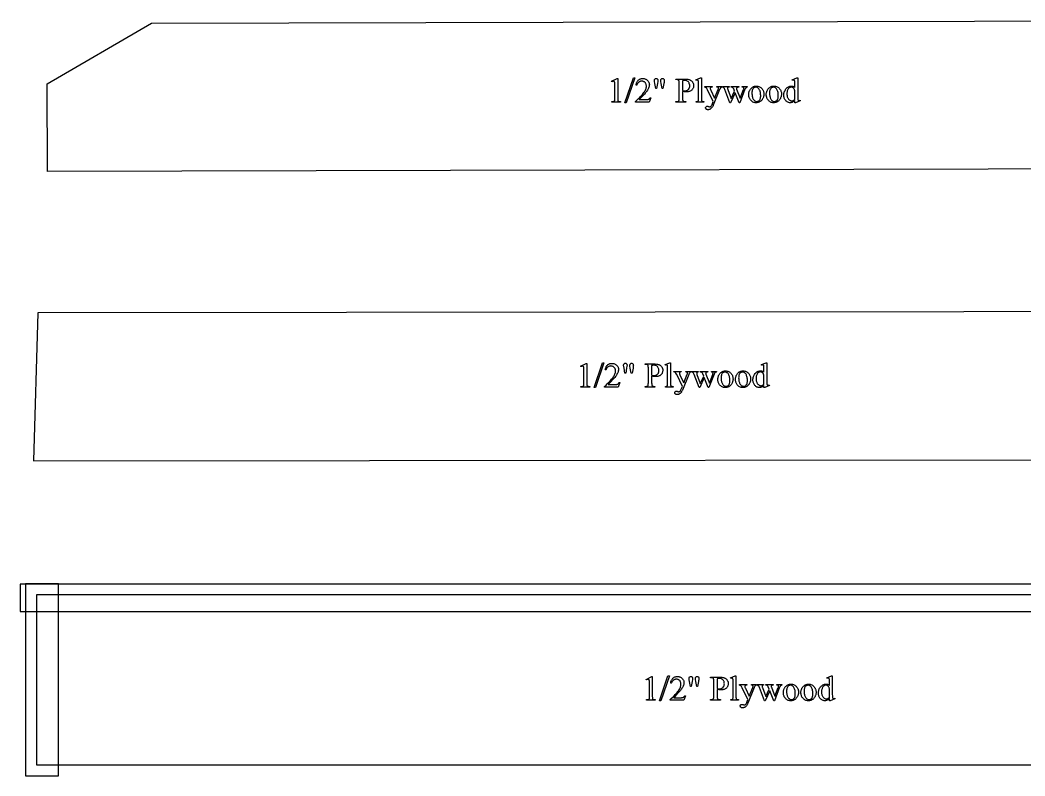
# Model space of a CAD drawing. Extents: x 3 to 160, y -23 to 46.
# Drawn here: x 3.54 to 14.98, y -20.01 to -11.39 of the extents above; entities that cross this region are included whole.
import ezdxf

# ---------------------------------------------------------------- set-up
doc = ezdxf.new("R2010")
doc.units = 0
doc.layers.add('LAYER_1', color=18, linetype='CONTINUOUS')

msp = doc.modelspace()

# ---------------------------------------------------------------- linework, layer by layer
at = {"layer": 'LAYER_1'}
for points in [[(5.033, -11.427), (19.095, -11.394), (19.151, -13.08), (3.846, -13.118), (3.844, -12.12)], [(10.27, -12.091), (10.335, -12.059), (10.341, -12.059), (10.341, -12.283), (10.341, -12.301), (10.342, -12.307), (10.343, -12.311), (10.344, -12.313), (10.346, -12.316), (10.348, -12.318), (10.351, -12.319), (10.354, -12.32), (10.359, -12.321), (10.366, -12.322), (10.374, -12.322), (10.374, -12.33), (10.275, -12.33), (10.275, -12.322), (10.283, -12.322), (10.29, -12.321), (10.295, -12.321), (10.299, -12.319), (10.302, -12.318), (10.304, -12.316), (10.305, -12.314), (10.307, -12.312), (10.308, -12.308), (10.308, -12.302), (10.309, -12.294), (10.309, -12.283), (10.309, -12.14), (10.308, -12.116), (10.308, -12.108), (10.307, -12.103), (10.306, -12.1), (10.305, -12.098), (10.303, -12.095), (10.302, -12.094), (10.3, -12.093), (10.298, -12.092), (10.296, -12.091), (10.293, -12.091), (10.289, -12.091), (10.284, -12.092), (10.279, -12.094), (10.273, -12.097)], [(10.535, -12.052), (10.439, -12.335), (10.424, -12.335), (10.52, -12.052)], [(10.718, -12.279), (10.699, -12.33), (10.543, -12.33), (10.543, -12.322), (10.56, -12.307), (10.575, -12.292), (10.589, -12.279), (10.602, -12.265), (10.613, -12.253), (10.623, -12.241), (10.632, -12.23), (10.64, -12.22), (10.647, -12.21), (10.652, -12.2), (10.657, -12.191), (10.661, -12.182), (10.664, -12.173), (10.666, -12.164), (10.668, -12.155), (10.668, -12.147), (10.668, -12.141), (10.667, -12.135), (10.666, -12.129), (10.664, -12.124), (10.662, -12.119), (10.659, -12.114), (10.656, -12.11), (10.653, -12.106), (10.649, -12.102), (10.645, -12.098), (10.64, -12.096), (10.636, -12.093), (10.631, -12.092), (10.626, -12.09), (10.621, -12.09), (10.616, -12.089), (10.611, -12.089), (10.606, -12.09), (10.602, -12.091), (10.597, -12.092), (10.593, -12.094), (10.589, -12.096), (10.585, -12.098), (10.581, -12.101), (10.577, -12.104), (10.573, -12.107), (10.57, -12.111), (10.567, -12.115), (10.564, -12.119), (10.562, -12.124), (10.56, -12.129), (10.558, -12.134), (10.551, -12.134), (10.552, -12.125), (10.554, -12.117), (10.556, -12.109), (10.559, -12.102), (10.563, -12.096), (10.566, -12.089), (10.571, -12.084), (10.576, -12.079), (10.581, -12.074), (10.586, -12.07), (10.592, -12.067), (10.598, -12.064), (10.605, -12.062), (10.612, -12.061), (10.619, -12.06), (10.626, -12.059), (10.634, -12.06), (10.642, -12.061), (10.649, -12.062), (10.656, -12.065), (10.662, -12.068), (10.668, -12.071), (10.674, -12.075), (10.68, -12.08), (10.685, -12.085), (10.689, -12.091), (10.693, -12.097), (10.696, -12.103), (10.698, -12.109), (10.7, -12.115), (10.701, -12.122), (10.702, -12.129), (10.701, -12.139), (10.699, -12.149), (10.696, -12.159), (10.692, -12.169), (10.688, -12.177), (10.684, -12.185), (10.679, -12.193), (10.673, -12.202), (10.667, -12.21), (10.66, -12.219), (10.653, -12.227), (10.645, -12.236), (10.606, -12.279), (10.593, -12.292), (10.585, -12.3), (10.654, -12.3), (10.672, -12.3), (10.678, -12.299), (10.683, -12.299), (10.687, -12.298), (10.691, -12.296), (10.695, -12.295), (10.699, -12.292), (10.702, -12.29), (10.705, -12.287), (10.708, -12.283), (10.71, -12.279)], [(10.775, -12.173), (10.765, -12.115), (10.761, -12.095), (10.761, -12.088), (10.76, -12.083), (10.761, -12.077), (10.762, -12.072), (10.763, -12.068), (10.765, -12.065), (10.768, -12.062), (10.772, -12.06), (10.775, -12.059), (10.779, -12.059), (10.784, -12.059), (10.787, -12.06), (10.791, -12.062), (10.794, -12.065), (10.796, -12.068), (10.798, -12.071), (10.799, -12.075), (10.799, -12.08), (10.799, -12.085), (10.798, -12.093), (10.794, -12.115), (10.784, -12.173)], [(10.847, -12.173), (10.836, -12.116), (10.832, -12.092), (10.832, -12.082), (10.832, -12.077), (10.833, -12.072), (10.835, -12.068), (10.837, -12.065), (10.84, -12.062), (10.843, -12.06), (10.847, -12.059), (10.851, -12.059), (10.856, -12.059), (10.859, -12.06), (10.862, -12.062), (10.865, -12.065), (10.868, -12.068), (10.87, -12.071), (10.871, -12.075), (10.871, -12.08), (10.871, -12.088), (10.87, -12.097), (10.869, -12.106), (10.867, -12.116), (10.856, -12.173)], [(11.08, -12.206), (11.08, -12.283), (11.08, -12.294), (11.081, -12.303), (11.082, -12.307), (11.083, -12.31), (11.084, -12.312), (11.085, -12.314), (11.087, -12.316), (11.089, -12.318), (11.092, -12.319), (11.094, -12.32), (11.097, -12.321), (11.1, -12.322), (11.108, -12.322), (11.118, -12.322), (11.118, -12.33), (11.004, -12.33), (11.004, -12.322), (11.014, -12.322), (11.018, -12.322), (11.022, -12.322), (11.025, -12.321), (11.029, -12.32), (11.031, -12.318), (11.034, -12.316), (11.036, -12.314), (11.038, -12.312), (11.039, -12.31), (11.04, -12.307), (11.041, -12.301), (11.042, -12.293), (11.042, -12.283), (11.042, -12.112), (11.042, -12.1), (11.041, -12.092), (11.04, -12.088), (11.039, -12.085), (11.038, -12.083), (11.037, -12.081), (11.035, -12.079), (11.033, -12.077), (11.03, -12.075), (11.027, -12.074), (11.024, -12.073), (11.021, -12.073), (11.014, -12.072), (11.004, -12.072), (11.004, -12.065), (11.101, -12.065), (11.118, -12.065), (11.133, -12.067), (11.14, -12.068), (11.146, -12.069), (11.152, -12.071), (11.157, -12.072), (11.162, -12.074), (11.167, -12.077), (11.172, -12.079), (11.176, -12.082), (11.18, -12.085), (11.184, -12.089), (11.188, -12.093), (11.192, -12.097), (11.195, -12.101), (11.198, -12.106), (11.2, -12.111), (11.202, -12.116), (11.204, -12.121), (11.205, -12.127), (11.206, -12.132), (11.206, -12.138), (11.206, -12.146), (11.205, -12.154), (11.203, -12.161), (11.201, -12.168), (11.198, -12.174), (11.194, -12.18), (11.19, -12.186), (11.185, -12.191), (11.179, -12.196), (11.173, -12.2), (11.166, -12.203), (11.159, -12.206), (11.151, -12.208), (11.143, -12.21), (11.134, -12.211), (11.124, -12.211), (11.114, -12.211), (11.103, -12.21), (11.092, -12.208)], [(11.08, -12.195), (11.098, -12.198), (11.105, -12.198), (11.112, -12.198), (11.117, -12.198), (11.121, -12.198), (11.126, -12.196), (11.131, -12.195), (11.135, -12.192), (11.139, -12.19), (11.143, -12.186), (11.147, -12.183), (11.15, -12.179), (11.153, -12.174), (11.156, -12.17), (11.158, -12.165), (11.159, -12.159), (11.161, -12.154), (11.161, -12.148), (11.161, -12.142), (11.161, -12.134), (11.16, -12.125), (11.157, -12.118), (11.154, -12.11), (11.151, -12.103), (11.146, -12.097), (11.141, -12.092), (11.134, -12.088), (11.128, -12.085), (11.121, -12.083), (11.113, -12.081), (11.105, -12.081), (11.1, -12.081), (11.094, -12.082), (11.087, -12.083), (11.08, -12.084)], [(11.294, -12.052), (11.294, -12.289), (11.294, -12.297), (11.295, -12.303), (11.295, -12.308), (11.296, -12.312), (11.298, -12.314), (11.3, -12.316), (11.302, -12.318), (11.304, -12.32), (11.307, -12.321), (11.311, -12.322), (11.317, -12.323), (11.323, -12.323), (11.323, -12.33), (11.235, -12.33), (11.235, -12.323), (11.241, -12.323), (11.246, -12.322), (11.249, -12.321), (11.252, -12.32), (11.254, -12.319), (11.256, -12.317), (11.258, -12.314), (11.259, -12.312), (11.26, -12.308), (11.261, -12.303), (11.261, -12.297), (11.262, -12.289), (11.262, -12.127), (11.261, -12.102), (11.261, -12.095), (11.26, -12.09), (11.259, -12.086), (11.258, -12.084), (11.257, -12.082), (11.256, -12.08), (11.254, -12.079), (11.252, -12.078), (11.25, -12.078), (11.248, -12.078), (11.245, -12.078), (11.242, -12.078), (11.235, -12.081), (11.232, -12.074), (11.285, -12.052)], [(12.359, -12.31), (12.352, -12.316), (12.346, -12.321), (12.339, -12.326), (12.333, -12.329), (12.327, -12.332), (12.32, -12.334), (12.313, -12.335), (12.306, -12.335), (12.299, -12.335), (12.292, -12.334), (12.285, -12.332), (12.279, -12.329), (12.273, -12.326), (12.266, -12.321), (12.261, -12.316), (12.255, -12.311), (12.25, -12.304), (12.246, -12.298), (12.242, -12.29), (12.239, -12.283), (12.236, -12.275), (12.235, -12.266), (12.234, -12.257), (12.233, -12.248), (12.234, -12.238), (12.235, -12.229), (12.237, -12.22), (12.239, -12.211), (12.243, -12.202), (12.247, -12.194), (12.252, -12.185), (12.257, -12.177), (12.264, -12.17), (12.27, -12.163), (12.278, -12.158), (12.285, -12.153), (12.293, -12.15), (12.302, -12.147), (12.31, -12.146), (12.32, -12.145), (12.326, -12.146), (12.331, -12.146), (12.336, -12.147), (12.341, -12.149), (12.346, -12.151), (12.351, -12.154), (12.355, -12.157), (12.359, -12.16), (12.359, -12.127), (12.358, -12.103), (12.358, -12.095), (12.357, -12.09), (12.356, -12.086), (12.355, -12.084), (12.354, -12.082), (12.353, -12.08), (12.351, -12.079), (12.349, -12.078), (12.347, -12.078), (12.345, -12.078), (12.342, -12.078), (12.339, -12.078), (12.331, -12.081), (12.329, -12.074), (12.382, -12.052), (12.391, -12.052), (12.391, -12.259), (12.391, -12.284), (12.392, -12.292), (12.392, -12.297), (12.393, -12.3), (12.394, -12.303), (12.396, -12.305), (12.397, -12.307), (12.399, -12.308), (12.401, -12.309), (12.403, -12.309), (12.405, -12.31), (12.408, -12.309), (12.411, -12.309), (12.419, -12.306), (12.421, -12.313), (12.368, -12.335), (12.359, -12.335)], [(11.333, -12.151), (11.417, -12.151), (11.417, -12.158), (11.413, -12.158), (11.409, -12.158), (11.405, -12.159), (11.402, -12.16), (11.4, -12.162), (11.398, -12.164), (11.396, -12.166), (11.395, -12.169), (11.395, -12.171), (11.396, -12.176), (11.397, -12.18), (11.399, -12.186), (11.402, -12.192), (11.445, -12.283), (11.485, -12.184), (11.487, -12.18), (11.488, -12.176), (11.488, -12.172), (11.489, -12.168), (11.488, -12.165), (11.487, -12.163), (11.485, -12.161), (11.482, -12.159), (11.478, -12.158), (11.471, -12.158), (11.471, -12.151), (11.529, -12.151), (11.529, -12.158), (11.522, -12.159), (11.52, -12.16), (11.518, -12.161), (11.516, -12.163), (11.514, -12.165), (11.509, -12.17), (11.507, -12.175), (11.502, -12.185), (11.43, -12.364), (11.427, -12.37), (11.424, -12.376), (11.421, -12.381), (11.417, -12.386), (11.414, -12.391), (11.41, -12.395), (11.406, -12.399), (11.402, -12.403), (11.398, -12.406), (11.393, -12.409), (11.389, -12.411), (11.385, -12.413), (11.381, -12.414), (11.377, -12.415), (11.373, -12.416), (11.369, -12.416), (11.364, -12.416), (11.359, -12.414), (11.354, -12.412), (11.35, -12.409), (11.347, -12.406), (11.345, -12.402), (11.343, -12.398), (11.343, -12.394), (11.343, -12.39), (11.344, -12.387), (11.346, -12.384), (11.348, -12.381), (11.351, -12.379), (11.354, -12.377), (11.358, -12.376), (11.363, -12.376), (11.366, -12.376), (11.37, -12.377), (11.375, -12.378), (11.38, -12.38), (11.387, -12.383), (11.39, -12.383), (11.393, -12.383), (11.396, -12.382), (11.4, -12.38), (11.403, -12.377), (11.406, -12.373), (11.41, -12.368), (11.413, -12.362), (11.417, -12.354), (11.43, -12.323), (11.365, -12.188), (11.362, -12.181), (11.356, -12.173), (11.351, -12.167), (11.348, -12.164), (11.345, -12.162), (11.342, -12.161), (11.333, -12.158)], [(11.534, -12.151), (11.609, -12.151), (11.609, -12.158), (11.604, -12.159), (11.6, -12.159), (11.597, -12.16), (11.595, -12.162), (11.594, -12.163), (11.593, -12.165), (11.592, -12.168), (11.592, -12.17), (11.592, -12.173), (11.593, -12.177), (11.594, -12.181), (11.595, -12.185), (11.633, -12.288), (11.672, -12.204), (11.662, -12.178), (11.659, -12.172), (11.656, -12.168), (11.653, -12.164), (11.649, -12.161), (11.647, -12.16), (11.643, -12.159), (11.639, -12.158), (11.633, -12.158), (11.633, -12.151), (11.719, -12.151), (11.719, -12.158), (11.712, -12.159), (11.707, -12.16), (11.702, -12.161), (11.699, -12.163), (11.697, -12.165), (11.696, -12.167), (11.695, -12.17), (11.695, -12.173), (11.695, -12.177), (11.696, -12.181), (11.737, -12.284), (11.775, -12.185), (11.776, -12.18), (11.778, -12.175), (11.778, -12.171), (11.779, -12.168), (11.778, -12.166), (11.778, -12.165), (11.776, -12.163), (11.775, -12.161), (11.772, -12.16), (11.769, -12.159), (11.765, -12.158), (11.76, -12.158), (11.76, -12.151), (11.816, -12.151), (11.816, -12.158), (11.812, -12.159), (11.808, -12.16), (11.805, -12.162), (11.802, -12.165), (11.799, -12.168), (11.796, -12.172), (11.793, -12.176), (11.791, -12.181), (11.731, -12.335), (11.723, -12.335), (11.679, -12.221), (11.627, -12.335), (11.619, -12.335), (11.562, -12.185), (11.559, -12.178), (11.556, -12.173), (11.554, -12.169), (11.551, -12.166), (11.548, -12.163), (11.544, -12.161), (11.539, -12.159), (11.534, -12.158)], [(11.92, -12.146), (11.93, -12.146), (11.939, -12.147), (11.948, -12.15), (11.957, -12.153), (11.964, -12.158), (11.972, -12.163), (11.979, -12.169), (11.985, -12.176), (11.99, -12.183), (11.994, -12.19), (11.998, -12.197), (12.001, -12.205), (12.003, -12.212), (12.005, -12.22), (12.006, -12.229), (12.006, -12.237), (12.006, -12.243), (12.005, -12.249), (12.004, -12.255), (12.003, -12.261), (12.002, -12.267), (12, -12.273), (11.997, -12.279), (11.995, -12.286), (11.992, -12.292), (11.988, -12.297), (11.985, -12.302), (11.981, -12.307), (11.977, -12.312), (11.972, -12.316), (11.968, -12.319), (11.963, -12.323), (11.958, -12.326), (11.952, -12.328), (11.947, -12.33), (11.941, -12.332), (11.936, -12.333), (11.93, -12.334), (11.924, -12.335), (11.918, -12.335), (11.908, -12.335), (11.899, -12.333), (11.89, -12.331), (11.882, -12.327), (11.874, -12.323), (11.867, -12.317), (11.86, -12.311), (11.854, -12.303), (11.849, -12.296), (11.845, -12.289), (11.841, -12.282), (11.838, -12.274), (11.836, -12.266), (11.835, -12.259), (11.834, -12.25), (11.833, -12.242), (11.834, -12.236), (11.834, -12.23), (11.835, -12.224), (11.836, -12.217), (11.838, -12.211), (11.84, -12.205), (11.843, -12.199), (11.846, -12.193), (11.849, -12.187), (11.852, -12.182), (11.856, -12.177), (11.86, -12.172), (11.864, -12.168), (11.868, -12.164), (11.873, -12.16), (11.878, -12.157), (11.883, -12.154), (11.888, -12.152), (11.893, -12.15), (11.898, -12.148), (11.904, -12.147), (11.909, -12.146), (11.914, -12.146)], [(11.914, -12.158), (11.909, -12.159), (11.904, -12.16), (11.898, -12.162), (11.893, -12.164), (11.891, -12.166), (11.888, -12.168), (11.884, -12.173), (11.88, -12.179), (11.876, -12.186), (11.873, -12.194), (11.871, -12.204), (11.87, -12.214), (11.87, -12.226), (11.87, -12.235), (11.871, -12.244), (11.872, -12.253), (11.874, -12.262), (11.876, -12.27), (11.878, -12.278), (11.882, -12.286), (11.885, -12.293), (11.889, -12.3), (11.894, -12.305), (11.898, -12.31), (11.903, -12.314), (11.909, -12.317), (11.914, -12.32), (11.92, -12.321), (11.926, -12.321), (11.931, -12.321), (11.935, -12.32), (11.939, -12.319), (11.943, -12.317), (11.947, -12.315), (11.951, -12.313), (11.954, -12.309), (11.957, -12.306), (11.96, -12.301), (11.963, -12.296), (11.965, -12.291), (11.967, -12.284), (11.968, -12.277), (11.969, -12.27), (11.97, -12.261), (11.97, -12.252), (11.969, -12.24), (11.968, -12.229), (11.967, -12.219), (11.965, -12.209), (11.962, -12.2), (11.958, -12.192), (11.954, -12.184), (11.949, -12.177), (11.946, -12.173), (11.942, -12.169), (11.938, -12.166), (11.933, -12.163), (11.929, -12.161), (11.924, -12.159), (11.919, -12.159)], [(12.12, -12.146), (12.13, -12.146), (12.139, -12.147), (12.148, -12.15), (12.157, -12.153), (12.164, -12.158), (12.172, -12.163), (12.179, -12.169), (12.185, -12.176), (12.19, -12.183), (12.194, -12.19), (12.198, -12.197), (12.201, -12.205), (12.203, -12.212), (12.205, -12.22), (12.206, -12.229), (12.206, -12.237), (12.206, -12.243), (12.205, -12.249), (12.204, -12.255), (12.203, -12.261), (12.202, -12.267), (12.2, -12.273), (12.197, -12.279), (12.195, -12.286), (12.192, -12.292), (12.188, -12.297), (12.185, -12.302), (12.181, -12.307), (12.177, -12.312), (12.172, -12.316), (12.168, -12.319), (12.163, -12.323), (12.158, -12.326), (12.152, -12.328), (12.147, -12.33), (12.141, -12.332), (12.136, -12.333), (12.13, -12.334), (12.124, -12.335), (12.118, -12.335), (12.108, -12.335), (12.099, -12.333), (12.09, -12.331), (12.082, -12.327), (12.074, -12.323), (12.066, -12.317), (12.06, -12.311), (12.054, -12.303), (12.049, -12.296), (12.045, -12.289), (12.041, -12.282), (12.038, -12.274), (12.036, -12.266), (12.035, -12.259), (12.034, -12.25), (12.033, -12.242), (12.034, -12.236), (12.034, -12.23), (12.035, -12.224), (12.036, -12.217), (12.038, -12.211), (12.04, -12.205), (12.043, -12.199), (12.046, -12.193), (12.049, -12.187), (12.052, -12.182), (12.056, -12.177), (12.06, -12.172), (12.064, -12.168), (12.068, -12.164), (12.073, -12.16), (12.078, -12.157), (12.083, -12.154), (12.088, -12.152), (12.093, -12.15), (12.098, -12.148), (12.104, -12.147), (12.109, -12.146), (12.114, -12.146)], [(12.114, -12.158), (12.109, -12.159), (12.104, -12.16), (12.098, -12.162), (12.093, -12.164), (12.091, -12.166), (12.088, -12.168), (12.084, -12.173), (12.08, -12.179), (12.076, -12.186), (12.073, -12.194), (12.071, -12.204), (12.07, -12.214), (12.07, -12.226), (12.07, -12.235), (12.071, -12.244), (12.072, -12.253), (12.074, -12.262), (12.076, -12.27), (12.078, -12.278), (12.082, -12.286), (12.085, -12.293), (12.089, -12.3), (12.094, -12.305), (12.098, -12.31), (12.103, -12.314), (12.109, -12.317), (12.114, -12.32), (12.12, -12.321), (12.126, -12.321), (12.131, -12.321), (12.135, -12.32), (12.139, -12.319), (12.143, -12.317), (12.147, -12.315), (12.151, -12.313), (12.154, -12.309), (12.157, -12.306), (12.16, -12.301), (12.163, -12.296), (12.165, -12.291), (12.167, -12.284), (12.168, -12.277), (12.169, -12.27), (12.17, -12.261), (12.17, -12.252), (12.169, -12.24), (12.168, -12.229), (12.167, -12.219), (12.165, -12.209), (12.162, -12.2), (12.158, -12.192), (12.154, -12.184), (12.149, -12.177), (12.146, -12.173), (12.142, -12.169), (12.138, -12.166), (12.133, -12.163), (12.129, -12.161), (12.124, -12.159), (12.119, -12.159)], [(12.359, -12.296), (12.359, -12.204), (12.358, -12.197), (12.356, -12.191), (12.354, -12.185), (12.352, -12.18), (12.349, -12.174), (12.345, -12.17), (12.341, -12.166), (12.336, -12.163), (12.331, -12.161), (12.327, -12.159), (12.322, -12.158), (12.317, -12.157), (12.313, -12.158), (12.309, -12.158), (12.305, -12.16), (12.301, -12.161), (12.297, -12.163), (12.294, -12.166), (12.29, -12.169), (12.287, -12.173), (12.283, -12.178), (12.279, -12.184), (12.276, -12.191), (12.273, -12.198), (12.271, -12.206), (12.27, -12.214), (12.269, -12.223), (12.269, -12.232), (12.269, -12.242), (12.27, -12.251), (12.271, -12.259), (12.273, -12.267), (12.276, -12.274), (12.279, -12.281), (12.282, -12.287), (12.286, -12.293), (12.29, -12.298), (12.295, -12.302), (12.3, -12.306), (12.304, -12.308), (12.309, -12.311), (12.314, -12.312), (12.319, -12.313), (12.324, -12.314), (12.329, -12.313), (12.333, -12.313), (12.338, -12.311), (12.342, -12.309), (12.346, -12.307), (12.35, -12.304), (12.355, -12.3)], [(17.798, -14.713), (3.736, -14.73), (3.687, -16.416), (18.992, -16.399), (18.99, -15.402)], [(9.919, -15.336), (9.983, -15.305), (9.99, -15.305), (9.99, -15.528), (9.99, -15.546), (9.991, -15.552), (9.991, -15.556), (9.993, -15.558), (9.994, -15.561), (9.996, -15.563), (9.999, -15.564), (10.003, -15.566), (10.008, -15.567), (10.015, -15.567), (10.023, -15.568), (10.023, -15.575), (9.923, -15.575), (9.923, -15.568), (9.932, -15.567), (9.939, -15.567), (9.944, -15.566), (9.948, -15.564), (9.95, -15.563), (9.952, -15.561), (9.954, -15.559), (9.955, -15.557), (9.956, -15.553), (9.957, -15.547), (9.957, -15.539), (9.957, -15.528), (9.957, -15.385), (9.957, -15.361), (9.956, -15.354), (9.955, -15.348), (9.955, -15.345), (9.953, -15.343), (9.952, -15.341), (9.95, -15.339), (9.949, -15.338), (9.946, -15.337), (9.944, -15.336), (9.942, -15.336), (9.938, -15.336), (9.933, -15.338), (9.928, -15.339), (9.922, -15.342)], [(10.184, -15.297), (10.088, -15.58), (10.072, -15.58), (10.168, -15.297)], [(10.366, -15.524), (10.348, -15.575), (10.192, -15.575), (10.192, -15.568), (10.208, -15.552), (10.223, -15.538), (10.238, -15.524), (10.25, -15.511), (10.262, -15.498), (10.272, -15.486), (10.281, -15.475), (10.289, -15.465), (10.295, -15.455), (10.301, -15.445), (10.306, -15.436), (10.31, -15.427), (10.313, -15.418), (10.315, -15.409), (10.316, -15.4), (10.317, -15.392), (10.316, -15.386), (10.316, -15.38), (10.315, -15.374), (10.313, -15.369), (10.311, -15.364), (10.308, -15.359), (10.305, -15.355), (10.301, -15.351), (10.297, -15.347), (10.293, -15.344), (10.289, -15.341), (10.284, -15.339), (10.28, -15.337), (10.275, -15.335), (10.27, -15.335), (10.264, -15.334), (10.26, -15.335), (10.255, -15.335), (10.25, -15.336), (10.246, -15.337), (10.242, -15.339), (10.237, -15.341), (10.233, -15.343), (10.229, -15.346), (10.226, -15.349), (10.222, -15.352), (10.219, -15.356), (10.216, -15.36), (10.213, -15.364), (10.211, -15.369), (10.208, -15.374), (10.206, -15.379), (10.199, -15.379), (10.201, -15.371), (10.203, -15.362), (10.205, -15.355), (10.208, -15.347), (10.211, -15.341), (10.215, -15.335), (10.219, -15.329), (10.224, -15.324), (10.229, -15.319), (10.235, -15.315), (10.241, -15.312), (10.247, -15.309), (10.253, -15.307), (10.26, -15.306), (10.267, -15.305), (10.275, -15.305), (10.283, -15.305), (10.29, -15.306), (10.297, -15.307), (10.304, -15.31), (10.311, -15.313), (10.317, -15.316), (10.323, -15.32), (10.329, -15.325), (10.334, -15.331), (10.338, -15.336), (10.342, -15.342), (10.345, -15.348), (10.347, -15.354), (10.349, -15.36), (10.35, -15.367), (10.35, -15.374), (10.35, -15.384), (10.348, -15.394), (10.345, -15.404), (10.341, -15.414), (10.337, -15.422), (10.332, -15.43), (10.327, -15.439), (10.322, -15.447), (10.316, -15.455), (10.309, -15.464), (10.302, -15.473), (10.294, -15.481), (10.254, -15.524), (10.241, -15.537), (10.233, -15.545), (10.302, -15.545), (10.32, -15.545), (10.327, -15.544), (10.332, -15.544), (10.336, -15.543), (10.34, -15.541), (10.344, -15.54), (10.347, -15.537), (10.35, -15.535), (10.354, -15.532), (10.356, -15.528), (10.359, -15.524)], [(10.424, -15.418), (10.413, -15.36), (10.41, -15.34), (10.409, -15.333), (10.409, -15.328), (10.409, -15.322), (10.41, -15.317), (10.412, -15.313), (10.414, -15.31), (10.417, -15.307), (10.42, -15.305), (10.424, -15.304), (10.428, -15.304), (10.432, -15.304), (10.436, -15.305), (10.439, -15.307), (10.442, -15.31), (10.445, -15.313), (10.447, -15.316), (10.448, -15.321), (10.448, -15.325), (10.448, -15.33), (10.447, -15.338), (10.443, -15.36), (10.432, -15.418)], [(10.495, -15.418), (10.485, -15.361), (10.481, -15.337), (10.48, -15.328), (10.481, -15.322), (10.482, -15.317), (10.483, -15.313), (10.486, -15.31), (10.489, -15.307), (10.492, -15.305), (10.496, -15.304), (10.5, -15.304), (10.504, -15.304), (10.508, -15.305), (10.511, -15.307), (10.514, -15.31), (10.517, -15.313), (10.518, -15.316), (10.519, -15.32), (10.52, -15.325), (10.519, -15.333), (10.519, -15.342), (10.518, -15.351), (10.516, -15.361), (10.505, -15.418)], [(10.728, -15.451), (10.728, -15.528), (10.729, -15.539), (10.73, -15.548), (10.73, -15.552), (10.731, -15.555), (10.732, -15.557), (10.734, -15.559), (10.736, -15.561), (10.738, -15.563), (10.74, -15.564), (10.743, -15.565), (10.746, -15.566), (10.749, -15.567), (10.756, -15.568), (10.766, -15.568), (10.766, -15.575), (10.653, -15.575), (10.653, -15.568), (10.663, -15.568), (10.667, -15.567), (10.671, -15.567), (10.674, -15.566), (10.677, -15.565), (10.68, -15.563), (10.683, -15.561), (10.685, -15.559), (10.687, -15.557), (10.688, -15.555), (10.689, -15.553), (10.69, -15.546), (10.69, -15.538), (10.691, -15.528), (10.691, -15.357), (10.69, -15.346), (10.689, -15.337), (10.689, -15.333), (10.688, -15.33), (10.687, -15.328), (10.685, -15.326), (10.683, -15.324), (10.681, -15.322), (10.679, -15.321), (10.676, -15.319), (10.673, -15.318), (10.67, -15.318), (10.663, -15.317), (10.653, -15.317), (10.653, -15.31), (10.75, -15.31), (10.767, -15.31), (10.782, -15.312), (10.788, -15.313), (10.795, -15.314), (10.801, -15.316), (10.806, -15.317), (10.811, -15.319), (10.816, -15.322), (10.82, -15.324), (10.825, -15.327), (10.829, -15.33), (10.833, -15.334), (10.837, -15.338), (10.841, -15.342), (10.844, -15.347), (10.847, -15.351), (10.849, -15.356), (10.851, -15.361), (10.853, -15.366), (10.854, -15.372), (10.854, -15.377), (10.855, -15.383), (10.854, -15.391), (10.853, -15.399), (10.852, -15.406), (10.849, -15.413), (10.846, -15.419), (10.843, -15.425), (10.838, -15.431), (10.833, -15.436), (10.828, -15.441), (10.821, -15.445), (10.815, -15.448), (10.807, -15.451), (10.8, -15.453), (10.791, -15.455), (10.782, -15.456), (10.773, -15.456), (10.763, -15.456), (10.752, -15.455), (10.741, -15.453)], [(10.728, -15.44), (10.747, -15.443), (10.754, -15.443), (10.76, -15.444), (10.765, -15.443), (10.77, -15.443), (10.775, -15.441), (10.779, -15.44), (10.783, -15.437), (10.788, -15.435), (10.792, -15.432), (10.795, -15.428), (10.799, -15.424), (10.802, -15.419), (10.804, -15.415), (10.806, -15.41), (10.808, -15.405), (10.809, -15.399), (10.81, -15.393), (10.81, -15.387), (10.81, -15.379), (10.808, -15.371), (10.806, -15.363), (10.803, -15.355), (10.799, -15.348), (10.795, -15.342), (10.789, -15.337), (10.783, -15.333), (10.776, -15.33), (10.769, -15.328), (10.762, -15.326), (10.754, -15.326), (10.748, -15.326), (10.742, -15.327), (10.736, -15.328), (10.728, -15.33)], [(10.943, -15.297), (10.943, -15.534), (10.943, -15.542), (10.943, -15.548), (10.944, -15.553), (10.945, -15.557), (10.946, -15.559), (10.948, -15.562), (10.95, -15.563), (10.953, -15.565), (10.956, -15.566), (10.96, -15.567), (10.965, -15.568), (10.972, -15.568), (10.972, -15.575), (10.884, -15.575), (10.884, -15.568), (10.89, -15.568), (10.894, -15.567), (10.898, -15.566), (10.901, -15.565), (10.903, -15.564), (10.905, -15.562), (10.906, -15.56), (10.908, -15.557), (10.909, -15.553), (10.91, -15.548), (10.91, -15.542), (10.91, -15.534), (10.91, -15.372), (10.91, -15.348), (10.909, -15.34), (10.909, -15.335), (10.908, -15.332), (10.907, -15.329), (10.906, -15.327), (10.904, -15.325), (10.903, -15.324), (10.901, -15.323), (10.899, -15.323), (10.897, -15.323), (10.894, -15.323), (10.891, -15.324), (10.884, -15.326), (10.881, -15.319), (10.934, -15.297)], [(12.007, -15.555), (12.001, -15.561), (11.994, -15.566), (11.988, -15.571), (11.982, -15.574), (11.975, -15.577), (11.969, -15.579), (11.962, -15.58), (11.955, -15.58), (11.948, -15.58), (11.941, -15.579), (11.934, -15.577), (11.927, -15.574), (11.921, -15.571), (11.915, -15.567), (11.909, -15.562), (11.904, -15.556), (11.899, -15.549), (11.894, -15.543), (11.89, -15.535), (11.887, -15.528), (11.885, -15.52), (11.883, -15.511), (11.882, -15.502), (11.882, -15.493), (11.882, -15.483), (11.883, -15.474), (11.885, -15.465), (11.888, -15.456), (11.891, -15.447), (11.895, -15.439), (11.9, -15.431), (11.906, -15.422), (11.912, -15.415), (11.919, -15.408), (11.926, -15.403), (11.934, -15.398), (11.942, -15.395), (11.95, -15.392), (11.959, -15.391), (11.968, -15.391), (11.974, -15.391), (11.98, -15.391), (11.985, -15.393), (11.99, -15.394), (11.995, -15.396), (11.999, -15.399), (12.003, -15.402), (12.007, -15.406), (12.007, -15.373), (12.007, -15.348), (12.007, -15.34), (12.006, -15.335), (12.005, -15.332), (12.004, -15.329), (12.003, -15.327), (12.001, -15.325), (12, -15.324), (11.998, -15.323), (11.996, -15.323), (11.994, -15.323), (11.991, -15.323), (11.988, -15.324), (11.98, -15.326), (11.978, -15.319), (12.031, -15.297), (12.04, -15.297), (12.04, -15.504), (12.04, -15.529), (12.04, -15.537), (12.041, -15.542), (12.042, -15.546), (12.043, -15.548), (12.044, -15.55), (12.046, -15.552), (12.047, -15.553), (12.049, -15.554), (12.051, -15.555), (12.053, -15.555), (12.056, -15.555), (12.059, -15.554), (12.067, -15.551), (12.07, -15.558), (12.016, -15.58), (12.007, -15.58)], [(10.982, -15.396), (11.065, -15.396), (11.065, -15.403), (11.061, -15.403), (11.057, -15.403), (11.054, -15.404), (11.051, -15.405), (11.048, -15.407), (11.046, -15.409), (11.045, -15.411), (11.044, -15.414), (11.044, -15.416), (11.044, -15.421), (11.045, -15.426), (11.047, -15.431), (11.05, -15.438), (11.094, -15.528), (11.134, -15.429), (11.135, -15.425), (11.136, -15.421), (11.137, -15.417), (11.137, -15.413), (11.137, -15.41), (11.136, -15.408), (11.134, -15.406), (11.131, -15.404), (11.126, -15.404), (11.119, -15.403), (11.119, -15.396), (11.177, -15.396), (11.177, -15.403), (11.171, -15.404), (11.168, -15.405), (11.166, -15.406), (11.164, -15.408), (11.162, -15.41), (11.158, -15.415), (11.155, -15.42), (11.151, -15.43), (11.078, -15.609), (11.075, -15.615), (11.072, -15.621), (11.069, -15.626), (11.066, -15.631), (11.062, -15.636), (11.059, -15.64), (11.055, -15.644), (11.051, -15.648), (11.046, -15.651), (11.042, -15.654), (11.038, -15.656), (11.034, -15.658), (11.03, -15.659), (11.026, -15.66), (11.022, -15.661), (11.018, -15.661), (11.012, -15.661), (11.007, -15.66), (11.003, -15.657), (10.999, -15.655), (10.995, -15.651), (10.993, -15.647), (10.992, -15.643), (10.991, -15.639), (10.992, -15.635), (10.993, -15.632), (10.994, -15.629), (10.997, -15.626), (11, -15.624), (11.003, -15.622), (11.007, -15.621), (11.011, -15.621), (11.015, -15.621), (11.019, -15.622), (11.024, -15.624), (11.029, -15.625), (11.035, -15.628), (11.039, -15.628), (11.042, -15.628), (11.045, -15.627), (11.048, -15.625), (11.052, -15.622), (11.055, -15.619), (11.058, -15.613), (11.062, -15.607), (11.065, -15.599), (11.078, -15.568), (11.014, -15.433), (11.01, -15.426), (11.005, -15.418), (11, -15.412), (10.997, -15.409), (10.994, -15.407), (10.991, -15.406), (10.982, -15.403)], [(11.182, -15.396), (11.257, -15.396), (11.257, -15.403), (11.253, -15.404), (11.249, -15.405), (11.246, -15.406), (11.244, -15.407), (11.242, -15.409), (11.241, -15.41), (11.241, -15.413), (11.24, -15.415), (11.241, -15.418), (11.241, -15.422), (11.242, -15.426), (11.244, -15.43), (11.282, -15.533), (11.321, -15.449), (11.31, -15.423), (11.308, -15.417), (11.305, -15.413), (11.302, -15.409), (11.298, -15.407), (11.295, -15.405), (11.292, -15.404), (11.287, -15.404), (11.282, -15.403), (11.282, -15.396), (11.367, -15.396), (11.367, -15.403), (11.361, -15.404), (11.355, -15.405), (11.351, -15.406), (11.347, -15.408), (11.346, -15.41), (11.344, -15.412), (11.344, -15.415), (11.343, -15.418), (11.344, -15.422), (11.345, -15.426), (11.386, -15.529), (11.423, -15.43), (11.425, -15.425), (11.426, -15.42), (11.427, -15.417), (11.427, -15.413), (11.427, -15.411), (11.426, -15.41), (11.425, -15.408), (11.423, -15.407), (11.421, -15.405), (11.418, -15.404), (11.414, -15.404), (11.408, -15.403), (11.408, -15.396), (11.465, -15.396), (11.465, -15.403), (11.461, -15.404), (11.457, -15.406), (11.453, -15.408), (11.45, -15.41), (11.447, -15.413), (11.444, -15.417), (11.442, -15.421), (11.44, -15.426), (11.38, -15.58), (11.372, -15.58), (11.327, -15.466), (11.275, -15.58), (11.268, -15.58), (11.211, -15.43), (11.208, -15.423), (11.205, -15.418), (11.202, -15.414), (11.199, -15.411), (11.196, -15.408), (11.192, -15.406), (11.188, -15.405), (11.182, -15.403)], [(11.569, -15.391), (11.578, -15.391), (11.588, -15.393), (11.597, -15.395), (11.605, -15.398), (11.613, -15.403), (11.62, -15.408), (11.627, -15.414), (11.634, -15.422), (11.639, -15.428), (11.643, -15.435), (11.647, -15.442), (11.649, -15.45), (11.652, -15.458), (11.653, -15.465), (11.654, -15.474), (11.655, -15.482), (11.655, -15.488), (11.654, -15.494), (11.653, -15.5), (11.652, -15.506), (11.65, -15.512), (11.648, -15.518), (11.646, -15.525), (11.643, -15.531), (11.64, -15.537), (11.637, -15.542), (11.633, -15.547), (11.629, -15.552), (11.625, -15.557), (11.621, -15.561), (11.616, -15.565), (11.611, -15.568), (11.606, -15.571), (11.601, -15.573), (11.596, -15.575), (11.59, -15.577), (11.584, -15.579), (11.579, -15.58), (11.573, -15.58), (11.566, -15.58), (11.557, -15.58), (11.547, -15.578), (11.538, -15.576), (11.53, -15.572), (11.522, -15.568), (11.515, -15.562), (11.508, -15.556), (11.502, -15.548), (11.497, -15.541), (11.493, -15.534), (11.49, -15.527), (11.487, -15.519), (11.485, -15.512), (11.483, -15.504), (11.482, -15.496), (11.482, -15.487), (11.482, -15.481), (11.483, -15.475), (11.484, -15.469), (11.485, -15.463), (11.487, -15.457), (11.489, -15.45), (11.491, -15.444), (11.494, -15.438), (11.497, -15.432), (11.501, -15.427), (11.504, -15.422), (11.508, -15.417), (11.513, -15.413), (11.517, -15.409), (11.522, -15.405), (11.526, -15.402), (11.531, -15.4), (11.536, -15.397), (11.542, -15.395), (11.547, -15.394), (11.552, -15.392), (11.558, -15.391), (11.563, -15.391)], [(11.563, -15.403), (11.557, -15.404), (11.552, -15.405), (11.547, -15.407), (11.542, -15.41), (11.539, -15.411), (11.537, -15.413), (11.532, -15.418), (11.528, -15.424), (11.525, -15.431), (11.522, -15.439), (11.52, -15.449), (11.519, -15.459), (11.518, -15.471), (11.519, -15.48), (11.519, -15.49), (11.521, -15.499), (11.522, -15.507), (11.524, -15.515), (11.527, -15.523), (11.53, -15.531), (11.534, -15.538), (11.538, -15.545), (11.542, -15.551), (11.547, -15.555), (11.552, -15.559), (11.557, -15.562), (11.563, -15.565), (11.569, -15.566), (11.575, -15.566), (11.579, -15.566), (11.584, -15.565), (11.588, -15.564), (11.592, -15.563), (11.596, -15.56), (11.6, -15.558), (11.603, -15.555), (11.606, -15.551), (11.609, -15.547), (11.611, -15.542), (11.614, -15.536), (11.615, -15.53), (11.617, -15.523), (11.618, -15.515), (11.618, -15.506), (11.618, -15.497), (11.618, -15.486), (11.617, -15.475), (11.615, -15.464), (11.613, -15.455), (11.61, -15.446), (11.607, -15.437), (11.603, -15.429), (11.598, -15.422), (11.594, -15.418), (11.59, -15.414), (11.586, -15.411), (11.582, -15.408), (11.578, -15.406), (11.573, -15.405), (11.568, -15.404)], [(11.769, -15.391), (11.778, -15.391), (11.788, -15.393), (11.797, -15.395), (11.805, -15.398), (11.813, -15.403), (11.82, -15.408), (11.827, -15.414), (11.834, -15.422), (11.839, -15.428), (11.843, -15.435), (11.847, -15.442), (11.849, -15.45), (11.852, -15.458), (11.853, -15.465), (11.854, -15.474), (11.855, -15.482), (11.855, -15.488), (11.854, -15.494), (11.853, -15.5), (11.852, -15.506), (11.85, -15.512), (11.848, -15.518), (11.846, -15.525), (11.843, -15.531), (11.84, -15.537), (11.837, -15.542), (11.833, -15.547), (11.829, -15.552), (11.825, -15.557), (11.821, -15.561), (11.816, -15.565), (11.811, -15.568), (11.806, -15.571), (11.801, -15.573), (11.796, -15.575), (11.79, -15.577), (11.784, -15.579), (11.779, -15.58), (11.773, -15.58), (11.766, -15.58), (11.757, -15.58), (11.747, -15.578), (11.738, -15.576), (11.73, -15.572), (11.722, -15.568), (11.715, -15.562), (11.708, -15.556), (11.702, -15.548), (11.697, -15.541), (11.693, -15.534), (11.69, -15.527), (11.687, -15.519), (11.685, -15.512), (11.683, -15.504), (11.682, -15.496), (11.682, -15.487), (11.682, -15.481), (11.683, -15.475), (11.684, -15.469), (11.685, -15.463), (11.687, -15.457), (11.689, -15.45), (11.691, -15.444), (11.694, -15.438), (11.697, -15.432), (11.701, -15.427), (11.704, -15.422), (11.708, -15.417), (11.713, -15.413), (11.717, -15.409), (11.722, -15.405), (11.726, -15.402), (11.731, -15.4), (11.736, -15.397), (11.742, -15.395), (11.747, -15.394), (11.752, -15.392), (11.758, -15.391), (11.763, -15.391)], [(11.763, -15.403), (11.757, -15.404), (11.752, -15.405), (11.747, -15.407), (11.742, -15.41), (11.739, -15.411), (11.737, -15.413), (11.732, -15.418), (11.728, -15.424), (11.725, -15.431), (11.722, -15.439), (11.72, -15.449), (11.719, -15.459), (11.718, -15.471), (11.719, -15.48), (11.719, -15.49), (11.721, -15.499), (11.722, -15.507), (11.724, -15.515), (11.727, -15.523), (11.73, -15.531), (11.734, -15.538), (11.738, -15.545), (11.742, -15.551), (11.747, -15.555), (11.752, -15.559), (11.757, -15.562), (11.763, -15.565), (11.769, -15.566), (11.775, -15.566), (11.779, -15.566), (11.784, -15.565), (11.788, -15.564), (11.792, -15.563), (11.796, -15.56), (11.799, -15.558), (11.803, -15.555), (11.806, -15.551), (11.809, -15.547), (11.811, -15.542), (11.814, -15.536), (11.815, -15.53), (11.817, -15.523), (11.818, -15.515), (11.818, -15.506), (11.818, -15.497), (11.818, -15.486), (11.817, -15.475), (11.815, -15.464), (11.813, -15.455), (11.81, -15.446), (11.807, -15.437), (11.803, -15.429), (11.798, -15.422), (11.794, -15.418), (11.79, -15.414), (11.786, -15.411), (11.782, -15.408), (11.778, -15.406), (11.773, -15.405), (11.768, -15.404)], [(12.007, -15.541), (12.007, -15.449), (12.007, -15.442), (12.005, -15.436), (12.003, -15.43), (12, -15.425), (11.997, -15.42), (11.994, -15.415), (11.989, -15.411), (11.985, -15.408), (11.98, -15.406), (11.975, -15.404), (11.971, -15.403), (11.966, -15.403), (11.962, -15.403), (11.958, -15.404), (11.954, -15.405), (11.95, -15.406), (11.946, -15.409), (11.942, -15.411), (11.939, -15.414), (11.935, -15.418), (11.931, -15.423), (11.928, -15.429), (11.925, -15.436), (11.922, -15.443), (11.92, -15.451), (11.919, -15.459), (11.918, -15.468), (11.918, -15.477), (11.918, -15.487), (11.919, -15.496), (11.92, -15.504), (11.922, -15.512), (11.924, -15.52), (11.927, -15.526), (11.931, -15.532), (11.935, -15.538), (11.939, -15.543), (11.944, -15.547), (11.948, -15.551), (11.953, -15.554), (11.958, -15.556), (11.963, -15.558), (11.968, -15.559), (11.973, -15.559), (11.977, -15.559), (11.982, -15.558), (11.986, -15.556), (11.991, -15.554), (11.995, -15.552), (11.999, -15.549), (12.003, -15.545)], [(3.535, -18.13), (21.41, -18.13), (21.41, -17.82), (3.535, -17.82)], [(3.598, -20.005), (3.973, -20.005), (3.973, -17.818), (3.598, -17.818)], [(3.723, -19.88), (21.223, -19.88), (21.223, -17.943), (3.723, -17.943)], [(10.664, -18.905), (10.729, -18.873), (10.735, -18.873), (10.735, -19.097), (10.736, -19.115), (10.736, -19.121), (10.737, -19.125), (10.738, -19.127), (10.74, -19.129), (10.742, -19.131), (10.745, -19.133), (10.748, -19.134), (10.754, -19.135), (10.76, -19.136), (10.769, -19.136), (10.769, -19.143), (10.669, -19.143), (10.669, -19.136), (10.678, -19.136), (10.684, -19.135), (10.69, -19.134), (10.693, -19.133), (10.696, -19.131), (10.698, -19.13), (10.7, -19.128), (10.701, -19.125), (10.702, -19.122), (10.702, -19.116), (10.703, -19.108), (10.703, -19.097), (10.703, -18.954), (10.703, -18.93), (10.702, -18.922), (10.701, -18.917), (10.7, -18.914), (10.699, -18.911), (10.698, -18.909), (10.696, -18.908), (10.694, -18.906), (10.692, -18.905), (10.69, -18.905), (10.687, -18.905), (10.683, -18.905), (10.679, -18.906), (10.673, -18.908), (10.667, -18.911)], [(10.93, -18.866), (10.834, -19.149), (10.818, -19.149), (10.914, -18.866)], [(11.112, -19.093), (11.093, -19.143), (10.937, -19.143), (10.937, -19.136), (10.954, -19.121), (10.969, -19.106), (10.983, -19.092), (10.996, -19.079), (11.007, -19.067), (11.018, -19.055), (11.027, -19.044), (11.034, -19.034), (11.041, -19.024), (11.047, -19.014), (11.051, -19.005), (11.055, -18.995), (11.058, -18.986), (11.061, -18.978), (11.062, -18.969), (11.062, -18.961), (11.062, -18.955), (11.061, -18.949), (11.06, -18.943), (11.058, -18.938), (11.056, -18.933), (11.054, -18.928), (11.051, -18.923), (11.047, -18.919), (11.043, -18.915), (11.039, -18.912), (11.034, -18.909), (11.03, -18.907), (11.025, -18.905), (11.02, -18.904), (11.015, -18.903), (11.01, -18.903), (11.005, -18.903), (11, -18.904), (10.996, -18.905), (10.991, -18.906), (10.987, -18.908), (10.983, -18.909), (10.979, -18.912), (10.975, -18.914), (10.971, -18.918), (10.968, -18.921), (10.964, -18.925), (10.961, -18.929), (10.959, -18.933), (10.956, -18.938), (10.954, -18.943), (10.952, -18.948), (10.945, -18.948), (10.946, -18.939), (10.948, -18.931), (10.951, -18.923), (10.953, -18.916), (10.957, -18.909), (10.961, -18.903), (10.965, -18.898), (10.97, -18.893), (10.975, -18.888), (10.981, -18.884), (10.986, -18.881), (10.993, -18.878), (10.999, -18.876), (11.006, -18.874), (11.013, -18.873), (11.02, -18.873), (11.028, -18.874), (11.036, -18.874), (11.043, -18.876), (11.05, -18.878), (11.056, -18.881), (11.063, -18.885), (11.069, -18.889), (11.074, -18.894), (11.079, -18.899), (11.084, -18.905), (11.087, -18.91), (11.09, -18.916), (11.093, -18.923), (11.094, -18.929), (11.095, -18.936), (11.096, -18.943), (11.095, -18.953), (11.093, -18.963), (11.09, -18.973), (11.086, -18.983), (11.082, -18.991), (11.078, -18.999), (11.073, -19.007), (11.067, -19.016), (11.061, -19.024), (11.055, -19.032), (11.047, -19.041), (11.039, -19.05), (11, -19.093), (10.987, -19.106), (10.979, -19.114), (11.048, -19.114), (11.066, -19.114), (11.072, -19.113), (11.077, -19.112), (11.082, -19.111), (11.086, -19.11), (11.089, -19.108), (11.093, -19.106), (11.096, -19.103), (11.099, -19.1), (11.102, -19.097), (11.105, -19.093)], [(11.17, -18.987), (11.159, -18.929), (11.156, -18.909), (11.155, -18.902), (11.155, -18.896), (11.155, -18.891), (11.156, -18.886), (11.157, -18.882), (11.16, -18.878), (11.163, -18.876), (11.166, -18.874), (11.169, -18.873), (11.174, -18.873), (11.178, -18.873), (11.182, -18.874), (11.185, -18.876), (11.188, -18.878), (11.19, -18.881), (11.192, -18.885), (11.193, -18.889), (11.194, -18.894), (11.193, -18.899), (11.192, -18.906), (11.188, -18.929), (11.178, -18.987)], [(11.241, -18.987), (11.23, -18.93), (11.226, -18.906), (11.226, -18.896), (11.226, -18.89), (11.227, -18.886), (11.229, -18.882), (11.231, -18.878), (11.234, -18.876), (11.238, -18.874), (11.241, -18.873), (11.246, -18.873), (11.25, -18.873), (11.253, -18.874), (11.257, -18.876), (11.26, -18.878), (11.262, -18.881), (11.264, -18.885), (11.265, -18.889), (11.265, -18.893), (11.265, -18.902), (11.264, -18.911), (11.263, -18.92), (11.262, -18.929), (11.25, -18.987)], [(11.474, -19.019), (11.474, -19.097), (11.474, -19.108), (11.475, -19.117), (11.476, -19.12), (11.477, -19.123), (11.478, -19.126), (11.479, -19.128), (11.481, -19.13), (11.483, -19.131), (11.486, -19.133), (11.489, -19.134), (11.492, -19.135), (11.495, -19.136), (11.502, -19.136), (11.512, -19.136), (11.512, -19.143), (11.398, -19.143), (11.398, -19.136), (11.408, -19.136), (11.412, -19.136), (11.416, -19.136), (11.42, -19.135), (11.423, -19.134), (11.426, -19.132), (11.428, -19.13), (11.43, -19.128), (11.432, -19.125), (11.433, -19.124), (11.434, -19.121), (11.435, -19.115), (11.436, -19.107), (11.436, -19.097), (11.436, -18.926), (11.436, -18.914), (11.435, -18.905), (11.434, -18.902), (11.433, -18.899), (11.432, -18.896), (11.431, -18.894), (11.429, -18.892), (11.427, -18.891), (11.424, -18.889), (11.422, -18.888), (11.419, -18.887), (11.415, -18.886), (11.408, -18.886), (11.398, -18.886), (11.398, -18.879), (11.496, -18.879), (11.512, -18.879), (11.527, -18.88), (11.534, -18.882), (11.54, -18.883), (11.546, -18.884), (11.552, -18.886), (11.557, -18.888), (11.561, -18.89), (11.566, -18.893), (11.57, -18.896), (11.575, -18.899), (11.579, -18.903), (11.583, -18.906), (11.586, -18.911), (11.589, -18.915), (11.592, -18.92), (11.595, -18.925), (11.597, -18.93), (11.598, -18.935), (11.599, -18.94), (11.6, -18.946), (11.6, -18.952), (11.6, -18.96), (11.599, -18.967), (11.597, -18.975), (11.595, -18.981), (11.592, -18.988), (11.588, -18.994), (11.584, -18.999), (11.579, -19.005), (11.573, -19.009), (11.567, -19.014), (11.56, -19.017), (11.553, -19.02), (11.545, -19.022), (11.537, -19.024), (11.528, -19.025), (11.518, -19.025), (11.508, -19.025), (11.498, -19.024), (11.486, -19.022)], [(11.688, -18.866), (11.688, -19.103), (11.688, -19.111), (11.689, -19.117), (11.69, -19.122), (11.691, -19.125), (11.692, -19.128), (11.694, -19.13), (11.696, -19.132), (11.698, -19.134), (11.701, -19.135), (11.705, -19.136), (11.711, -19.136), (11.717, -19.136), (11.717, -19.143), (11.629, -19.143), (11.629, -19.136), (11.635, -19.136), (11.64, -19.136), (11.644, -19.135), (11.646, -19.134), (11.648, -19.132), (11.65, -19.131), (11.652, -19.128), (11.653, -19.126), (11.654, -19.122), (11.655, -19.117), (11.656, -19.111), (11.656, -19.103), (11.656, -18.941), (11.656, -18.916), (11.655, -18.908), (11.654, -18.903), (11.654, -18.9), (11.653, -18.898), (11.651, -18.895), (11.65, -18.894), (11.648, -18.893), (11.647, -18.892), (11.645, -18.892), (11.642, -18.891), (11.64, -18.892), (11.637, -18.892), (11.629, -18.894), (11.626, -18.888), (11.679, -18.866)], [(12.753, -19.123), (12.747, -19.13), (12.74, -19.135), (12.734, -19.14), (12.727, -19.143), (12.721, -19.146), (12.714, -19.147), (12.708, -19.149), (12.7, -19.149), (12.693, -19.149), (12.686, -19.147), (12.68, -19.146), (12.673, -19.143), (12.667, -19.139), (12.661, -19.135), (12.655, -19.13), (12.649, -19.124), (12.644, -19.118), (12.64, -19.111), (12.636, -19.104), (12.633, -19.096), (12.631, -19.088), (12.629, -19.08), (12.628, -19.071), (12.627, -19.061), (12.628, -19.052), (12.629, -19.043), (12.631, -19.034), (12.633, -19.025), (12.637, -19.016), (12.641, -19.007), (12.646, -18.999), (12.652, -18.991), (12.658, -18.984), (12.665, -18.977), (12.672, -18.972), (12.679, -18.967), (12.687, -18.964), (12.696, -18.961), (12.705, -18.96), (12.714, -18.959), (12.72, -18.959), (12.725, -18.96), (12.731, -18.961), (12.736, -18.963), (12.74, -18.965), (12.745, -18.968), (12.749, -18.971), (12.753, -18.974), (12.753, -18.941), (12.753, -18.916), (12.752, -18.908), (12.752, -18.903), (12.751, -18.9), (12.75, -18.898), (12.748, -18.895), (12.747, -18.894), (12.745, -18.893), (12.743, -18.892), (12.741, -18.892), (12.739, -18.891), (12.736, -18.892), (12.733, -18.892), (12.726, -18.894), (12.723, -18.888), (12.776, -18.866), (12.785, -18.866), (12.785, -19.073), (12.786, -19.098), (12.786, -19.106), (12.787, -19.111), (12.788, -19.114), (12.789, -19.117), (12.79, -19.119), (12.791, -19.121), (12.793, -19.122), (12.795, -19.123), (12.797, -19.123), (12.799, -19.123), (12.802, -19.123), (12.805, -19.123), (12.813, -19.12), (12.815, -19.127), (12.762, -19.149), (12.753, -19.149)], [(11.474, -19.008), (11.492, -19.011), (11.5, -19.012), (11.506, -19.012), (11.511, -19.012), (11.516, -19.011), (11.52, -19.01), (11.525, -19.008), (11.529, -19.006), (11.533, -19.003), (11.537, -19), (11.541, -18.997), (11.544, -18.992), (11.547, -18.988), (11.55, -18.983), (11.552, -18.978), (11.554, -18.973), (11.555, -18.968), (11.555, -18.962), (11.556, -18.956), (11.555, -18.947), (11.554, -18.939), (11.552, -18.931), (11.549, -18.924), (11.545, -18.917), (11.54, -18.911), (11.535, -18.906), (11.529, -18.902), (11.522, -18.899), (11.515, -18.896), (11.507, -18.895), (11.499, -18.894), (11.494, -18.895), (11.488, -18.895), (11.481, -18.897), (11.474, -18.898)], [(11.728, -18.965), (11.811, -18.965), (11.811, -18.972), (11.807, -18.972), (11.803, -18.972), (11.799, -18.973), (11.796, -18.974), (11.794, -18.976), (11.792, -18.978), (11.791, -18.98), (11.79, -18.982), (11.789, -18.985), (11.79, -18.989), (11.791, -18.994), (11.793, -19), (11.796, -19.006), (11.839, -19.096), (11.879, -18.998), (11.881, -18.994), (11.882, -18.99), (11.883, -18.986), (11.883, -18.982), (11.882, -18.979), (11.881, -18.977), (11.879, -18.975), (11.877, -18.973), (11.872, -18.972), (11.865, -18.972), (11.865, -18.965), (11.923, -18.965), (11.923, -18.972), (11.917, -18.973), (11.914, -18.974), (11.912, -18.975), (11.91, -18.976), (11.908, -18.978), (11.903, -18.984), (11.901, -18.989), (11.897, -18.999), (11.824, -19.177), (11.821, -19.184), (11.818, -19.189), (11.815, -19.195), (11.812, -19.2), (11.808, -19.205), (11.804, -19.209), (11.8, -19.213), (11.796, -19.217), (11.792, -19.22), (11.788, -19.222), (11.784, -19.225), (11.779, -19.226), (11.775, -19.228), (11.771, -19.229), (11.767, -19.23), (11.763, -19.23), (11.758, -19.229), (11.753, -19.228), (11.748, -19.226), (11.744, -19.223), (11.741, -19.22), (11.739, -19.216), (11.737, -19.212), (11.737, -19.208), (11.737, -19.204), (11.738, -19.201), (11.74, -19.197), (11.742, -19.195), (11.745, -19.193), (11.749, -19.191), (11.753, -19.19), (11.757, -19.19), (11.761, -19.19), (11.765, -19.191), (11.769, -19.192), (11.775, -19.194), (11.781, -19.196), (11.784, -19.197), (11.787, -19.197), (11.79, -19.195), (11.794, -19.194), (11.797, -19.191), (11.801, -19.187), (11.804, -19.182), (11.808, -19.175), (11.811, -19.168), (11.824, -19.136), (11.76, -19.001), (11.756, -18.995), (11.75, -18.986), (11.746, -18.981), (11.742, -18.977), (11.74, -18.976), (11.736, -18.974), (11.728, -18.972)], [(11.928, -18.965), (12.003, -18.965), (12.003, -18.972), (11.998, -18.972), (11.994, -18.973), (11.991, -18.974), (11.989, -18.976), (11.988, -18.977), (11.987, -18.979), (11.986, -18.981), (11.986, -18.984), (11.986, -18.987), (11.987, -18.991), (11.988, -18.994), (11.989, -18.999), (12.028, -19.101), (12.066, -19.018), (12.056, -18.991), (12.053, -18.986), (12.051, -18.981), (12.047, -18.978), (12.044, -18.975), (12.041, -18.974), (12.038, -18.973), (12.033, -18.972), (12.028, -18.972), (12.028, -18.965), (12.113, -18.965), (12.113, -18.972), (12.106, -18.972), (12.101, -18.973), (12.096, -18.975), (12.093, -18.977), (12.091, -18.979), (12.09, -18.981), (12.089, -18.984), (12.089, -18.987), (12.089, -18.991), (12.091, -18.995), (12.131, -19.098), (12.169, -18.999), (12.171, -18.994), (12.172, -18.989), (12.173, -18.985), (12.173, -18.982), (12.173, -18.98), (12.172, -18.978), (12.171, -18.977), (12.169, -18.975), (12.167, -18.974), (12.163, -18.973), (12.159, -18.972), (12.154, -18.972), (12.154, -18.965), (12.21, -18.965), (12.21, -18.972), (12.206, -18.973), (12.203, -18.974), (12.199, -18.976), (12.196, -18.979), (12.193, -18.982), (12.19, -18.986), (12.188, -18.99), (12.185, -18.995), (12.126, -19.149), (12.118, -19.149), (12.073, -19.035), (12.021, -19.149), (12.014, -19.149), (11.956, -18.999), (11.953, -18.992), (11.951, -18.987), (11.948, -18.982), (11.945, -18.979), (11.942, -18.977), (11.938, -18.975), (11.933, -18.973), (11.928, -18.972)], [(12.314, -18.959), (12.324, -18.96), (12.333, -18.961), (12.342, -18.964), (12.351, -18.967), (12.359, -18.971), (12.366, -18.977), (12.373, -18.983), (12.379, -18.99), (12.384, -18.997), (12.389, -19.004), (12.392, -19.011), (12.395, -19.018), (12.397, -19.026), (12.399, -19.034), (12.4, -19.042), (12.4, -19.051), (12.4, -19.057), (12.4, -19.063), (12.399, -19.069), (12.397, -19.075), (12.396, -19.081), (12.394, -19.087), (12.391, -19.093), (12.389, -19.099), (12.386, -19.105), (12.382, -19.111), (12.379, -19.116), (12.375, -19.121), (12.371, -19.125), (12.367, -19.129), (12.362, -19.133), (12.357, -19.136), (12.352, -19.139), (12.347, -19.142), (12.341, -19.144), (12.336, -19.146), (12.33, -19.147), (12.324, -19.148), (12.318, -19.149), (12.312, -19.149), (12.302, -19.148), (12.293, -19.147), (12.284, -19.144), (12.276, -19.141), (12.268, -19.136), (12.261, -19.131), (12.254, -19.124), (12.248, -19.117), (12.243, -19.11), (12.239, -19.103), (12.236, -19.095), (12.233, -19.088), (12.231, -19.08), (12.229, -19.072), (12.228, -19.064), (12.228, -19.056), (12.228, -19.05), (12.228, -19.044), (12.229, -19.037), (12.231, -19.031), (12.232, -19.025), (12.235, -19.019), (12.237, -19.013), (12.24, -19.007), (12.243, -19.001), (12.246, -18.996), (12.25, -18.99), (12.254, -18.986), (12.258, -18.981), (12.263, -18.978), (12.267, -18.974), (12.272, -18.971), (12.277, -18.968), (12.282, -18.966), (12.287, -18.964), (12.293, -18.962), (12.298, -18.961), (12.303, -18.96), (12.309, -18.959)], [(12.308, -18.972), (12.303, -18.972), (12.298, -18.974), (12.293, -18.975), (12.287, -18.978), (12.285, -18.98), (12.282, -18.982), (12.278, -18.987), (12.274, -18.993), (12.27, -19), (12.268, -19.008), (12.266, -19.017), (12.264, -19.028), (12.264, -19.039), (12.264, -19.049), (12.265, -19.058), (12.266, -19.067), (12.268, -19.076), (12.27, -19.084), (12.273, -19.092), (12.276, -19.1), (12.28, -19.107), (12.284, -19.113), (12.288, -19.119), (12.293, -19.124), (12.298, -19.128), (12.303, -19.131), (12.308, -19.133), (12.314, -19.135), (12.32, -19.135), (12.325, -19.135), (12.329, -19.134), (12.334, -19.133), (12.338, -19.131), (12.342, -19.129), (12.345, -19.126), (12.349, -19.123), (12.352, -19.119), (12.355, -19.115), (12.357, -19.11), (12.359, -19.105), (12.361, -19.098), (12.362, -19.091), (12.363, -19.083), (12.364, -19.075), (12.364, -19.066), (12.364, -19.054), (12.363, -19.043), (12.361, -19.033), (12.359, -19.023), (12.356, -19.014), (12.352, -19.006), (12.348, -18.998), (12.343, -18.991), (12.34, -18.986), (12.336, -18.983), (12.332, -18.979), (12.328, -18.977), (12.323, -18.975), (12.318, -18.973), (12.313, -18.972)], [(12.514, -18.959), (12.524, -18.96), (12.533, -18.961), (12.542, -18.964), (12.551, -18.967), (12.559, -18.971), (12.566, -18.977), (12.573, -18.983), (12.579, -18.99), (12.584, -18.997), (12.589, -19.004), (12.592, -19.011), (12.595, -19.018), (12.597, -19.026), (12.599, -19.034), (12.6, -19.042), (12.6, -19.051), (12.6, -19.057), (12.6, -19.063), (12.599, -19.069), (12.597, -19.075), (12.596, -19.081), (12.594, -19.087), (12.591, -19.093), (12.589, -19.099), (12.586, -19.105), (12.582, -19.111), (12.579, -19.116), (12.575, -19.121), (12.571, -19.125), (12.567, -19.129), (12.562, -19.133), (12.557, -19.136), (12.552, -19.139), (12.547, -19.142), (12.541, -19.144), (12.536, -19.146), (12.53, -19.147), (12.524, -19.148), (12.518, -19.149), (12.512, -19.149), (12.502, -19.148), (12.493, -19.147), (12.484, -19.144), (12.476, -19.141), (12.468, -19.136), (12.461, -19.131), (12.454, -19.124), (12.448, -19.117), (12.443, -19.11), (12.439, -19.103), (12.436, -19.095), (12.433, -19.088), (12.43, -19.08), (12.429, -19.072), (12.428, -19.064), (12.428, -19.056), (12.428, -19.05), (12.428, -19.044), (12.429, -19.037), (12.431, -19.031), (12.432, -19.025), (12.435, -19.019), (12.437, -19.013), (12.44, -19.007), (12.443, -19.001), (12.446, -18.996), (12.45, -18.99), (12.454, -18.986), (12.458, -18.981), (12.463, -18.978), (12.467, -18.974), (12.472, -18.971), (12.477, -18.968), (12.482, -18.966), (12.487, -18.964), (12.492, -18.962), (12.498, -18.961), (12.503, -18.96), (12.509, -18.959)], [(12.508, -18.972), (12.503, -18.972), (12.498, -18.974), (12.493, -18.975), (12.487, -18.978), (12.485, -18.98), (12.482, -18.982), (12.478, -18.987), (12.474, -18.993), (12.47, -19), (12.468, -19.008), (12.466, -19.017), (12.464, -19.028), (12.464, -19.039), (12.464, -19.049), (12.465, -19.058), (12.466, -19.067), (12.468, -19.076), (12.47, -19.084), (12.473, -19.092), (12.476, -19.1), (12.48, -19.107), (12.484, -19.113), (12.488, -19.119), (12.493, -19.124), (12.497, -19.128), (12.503, -19.131), (12.508, -19.133), (12.514, -19.135), (12.52, -19.135), (12.525, -19.135), (12.529, -19.134), (12.534, -19.133), (12.538, -19.131), (12.542, -19.129), (12.545, -19.126), (12.548, -19.123), (12.552, -19.119), (12.555, -19.115), (12.557, -19.11), (12.559, -19.105), (12.561, -19.098), (12.562, -19.091), (12.563, -19.083), (12.564, -19.075), (12.564, -19.066), (12.564, -19.054), (12.563, -19.043), (12.561, -19.033), (12.559, -19.023), (12.556, -19.014), (12.552, -19.006), (12.548, -18.998), (12.543, -18.991), (12.54, -18.986), (12.536, -18.983), (12.532, -18.979), (12.528, -18.977), (12.523, -18.975), (12.518, -18.973), (12.513, -18.972)], [(12.753, -19.11), (12.753, -19.018), (12.752, -19.011), (12.751, -19.005), (12.749, -18.999), (12.746, -18.993), (12.743, -18.988), (12.739, -18.984), (12.735, -18.98), (12.73, -18.977), (12.726, -18.974), (12.721, -18.973), (12.716, -18.972), (12.712, -18.971), (12.707, -18.971), (12.703, -18.972), (12.699, -18.973), (12.695, -18.975), (12.692, -18.977), (12.688, -18.98), (12.684, -18.983), (12.681, -18.987), (12.677, -18.992), (12.673, -18.998), (12.67, -19.005), (12.668, -19.012), (12.666, -19.019), (12.664, -19.028), (12.663, -19.037), (12.663, -19.046), (12.663, -19.056), (12.664, -19.065), (12.666, -19.073), (12.667, -19.081), (12.67, -19.088), (12.673, -19.095), (12.676, -19.101), (12.68, -19.106), (12.685, -19.111), (12.689, -19.116), (12.694, -19.119), (12.699, -19.122), (12.703, -19.125), (12.708, -19.126), (12.713, -19.127), (12.719, -19.127), (12.723, -19.127), (12.727, -19.126), (12.732, -19.125), (12.736, -19.123), (12.74, -19.121), (12.745, -19.117), (12.749, -19.114)]]:
    msp.add_lwpolyline(points, close=True, dxfattribs=at)

doc.saveas('drawing.dxf')
